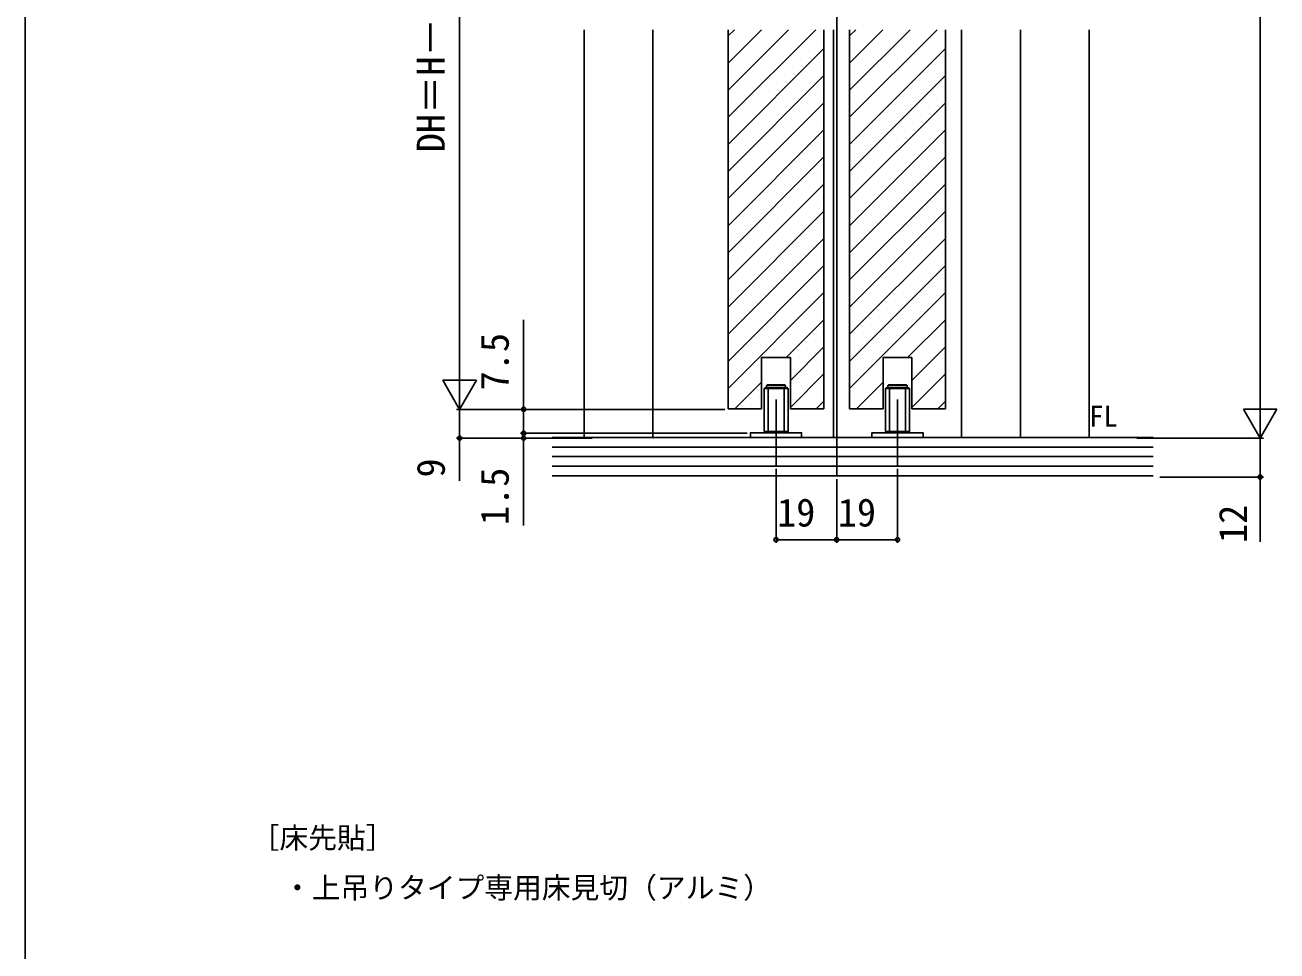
# Model space of a CAD drawing. Units: millimetres, scale not verified. Extents: x -525 to 525, y -783 to 779.
# Drawn here: x -525 to -133.2, y -11.4 to 278.4 of the extents above; entities that cross this region are included whole.
import ezdxf
from ezdxf.enums import TextEntityAlignment as Align

# ---------------------------------------------------------------- set-up
doc = ezdxf.new("R2010")
doc.units = ezdxf.units.MM
doc.header["$LTSCALE"] = 4
for name, color, linetype in [('0-2_USER1', 3, 'Continuous'), ('0-5_YKK_12', 2, 'Continuous'), ('0-6_YKK_13', 4, 'Continuous'), ('0-8_YKK_D', 6, 'Continuous'), ('0-9_YKK_ZWAK', 7, 'Continuous'), ('0-A_YSS_K', 3, 'Continuous')]:
    doc.layers.add(name, color=color, linetype=linetype)
doc.styles.add('ＭＳ ゴシック', font='')
doc.styles.get('ＭＳ ゴシック').set_extended_font_data('MS Gothic')

msp = doc.modelspace()

# ---------------------------------------------------------------- linework, layer by layer
at = {"layer": '0-5_YKK_12'}
for p, q in [((-271, 484.714), (-271, 137.084)), ((-350, 276.8), (-350, 149.3)), ((-328.5, 149.3), (-328.5, 276.8)), ((-305, 274.942), (-303.042, 276.9)), ((-305, 266.457), (-294.557, 276.9)), ((-305, 257.972), (-286.071, 276.9)), ((-305, 249.486), (-277.586, 276.9)), ((-305, 158.3), (-305, 276.8)), ((-275, 158.3), (-275, 276.8)), ((-272, 149.3), (-272, 276.8)), ((-267, 274.942), (-265.042, 276.9)), ((-267, 266.457), (-256.557, 276.9)), ((-267, 257.972), (-248.071, 276.9)), ((-267, 249.486), (-239.586, 276.9)), ((-267, 158.3), (-267, 276.8)), ((-237, 158.3), (-237, 276.8)), ((-232, 149.3), (-232, 276.8)), ((-213.5, 149.3), (-213.5, 276.8)), ((-192, 276.8), (-192, 149.3)), ((-305, 241.001), (-275, 271.001)), ((-267, 241.001), (-237, 271.001)), ((-305, 232.516), (-275, 262.516)), ((-267, 232.516), (-237, 262.516)), ((-305, 224.03), (-275, 254.03)), ((-267, 224.03), (-237, 254.03)), ((-305, 215.545), (-275, 245.545)), ((-267, 215.545), (-237, 245.545)), ((-305, 207.06), (-275, 237.06)), ((-267, 207.06), (-237, 237.06)), ((-305, 198.575), (-275, 228.575)), ((-267, 198.575), (-237, 228.575)), ((-305, 190.089), (-275, 220.089)), ((-267, 190.089), (-237, 220.089)), ((-305, 181.604), (-275, 211.604)), ((-267, 181.604), (-237, 211.604)), ((-305, 173.119), (-275, 203.119)), ((-267, 173.119), (-237, 203.119)), ((-305, 164.633), (-275, 194.633)), ((-267, 164.633), (-237, 194.633)), ((-286.848, 174.3), (-275, 186.148)), ((-248.848, 174.3), (-237, 186.148)), ((-285.5, 167.163), (-275, 177.663)), ((-247.5, 167.163), (-237, 177.663)), ((-294.5, 158.3), (-294.5, 174.3)), ((-294.5, 174.3), (-285.5, 174.3)), ((-285.5, 158.3), (-285.5, 174.3)), ((-256.5, 158.3), (-256.5, 174.3)), ((-256.5, 174.3), (-247.5, 174.3)), ((-247.5, 158.3), (-247.5, 174.3)), ((-285.5, 158.678), (-275, 169.178)), ((-247.5, 158.678), (-237, 169.178)), ((-302.848, 158.3), (-294.5, 166.648)), ((-264.848, 158.3), (-256.5, 166.648)), ((-277.392, 158.3), (-275, 160.692)), ((-239.392, 158.3), (-237, 160.692)), ((-305, 158.3), (-294.5, 158.3)), ((-285.5, 158.3), (-275, 158.3)), ((-267, 158.3), (-256.5, 158.3)), ((-247.5, 158.3), (-237, 158.3))]:
    msp.add_line(p, q, dxfattribs=at)
at = {"layer": '0-6_YKK_13'}
for p, q in [((-293.75, 164.6), (-293.55, 164.8)), ((-286.45, 164.8), (-293.55, 164.8)), ((-293, 165.6), (-292.8, 165.8)), ((-293, 165.6), (-293, 164.8)), ((-293, 165.6), (-287, 165.6)), ((-292.8, 165.8), (-287.2, 165.8)), ((-292.5, 164.8), (-292.5, 150.8)), ((-287.5, 164.8), (-287.5, 150.8)), ((-287, 165.6), (-287.2, 165.8)), ((-287, 165.6), (-287, 164.8)), ((-286.25, 164.6), (-286.45, 164.8)), ((-286.25, 164.6), (-286.25, 151.2)), ((-255.75, 164.6), (-255.55, 164.8)), ((-248.45, 164.8), (-255.55, 164.8)), ((-255, 165.6), (-254.8, 165.8)), ((-255, 165.6), (-255, 164.8)), ((-255, 165.6), (-249, 165.6)), ((-254.8, 165.8), (-249.2, 165.8)), ((-254.5, 164.8), (-254.5, 150.8)), ((-249.5, 164.8), (-249.5, 150.8)), ((-249, 165.6), (-249.2, 165.8)), ((-249, 165.6), (-249, 164.8)), ((-248.25, 164.6), (-248.45, 164.8)), ((-248.25, 164.6), (-248.25, 151.2)), ((-290, 161.225), (-290, 140.468)), ((-252, 161.225), (-252, 140.468)), ((-286.25, 151.2), (-293.75, 151.2)), ((-286.45, 151), (-293.55, 151)), ((-286.45, 151), (-286.25, 151.2)), ((-248.25, 151.2), (-255.75, 151.2)), ((-248.45, 151), (-255.55, 151)), ((-248.45, 151), (-248.25, 151.2))]:
    msp.add_line(p, q, dxfattribs=at)
for points in [[(-286.25, 164.6), (-293.75, 164.6), (-293.75, 151.2)], [(-248.25, 164.6), (-255.75, 164.6), (-255.75, 151.2)]]:
    msp.add_lwpolyline(points, dxfattribs=at)
for points in [[(-298, 149.3), (-282, 149.3), (-282, 150.8), (-298, 150.8)], [(-260, 149.3), (-244, 149.3), (-244, 150.8), (-260, 150.8)]]:
    msp.add_lwpolyline(points, close=True, dxfattribs=at)
at = {"layer": '0-8_YKK_D'}
for p, q in [((-138.495, 438.8), (-138.495, 159.6)), ((-389, 394.8), (-389, 168.6)), ((-389, 158.1), (-389, 176.287)), ((-389, 158.1), (-394.25, 167.193)), ((-383.75, 167.193), (-394.25, 167.193)), ((-389, 158.1), (-383.75, 167.193)), ((-138.495, 149.1), (-138.495, 167.287)), ((-306, 158.1), (-390, 158.1)), ((-306, 158.1), (-390, 158.1)), ((-306, 158.1), (-370, 158.1)), ((-138.495, 149.1), (-143.745, 158.193)), ((-133.245, 158.193), (-143.745, 158.193)), ((-138.495, 149.1), (-133.245, 158.193)), ((-369, 150.6), (-369, 153.15)), ((-347.5, 149.1), (-390, 149.1)), ((-299, 150.6), (-370, 150.6)), ((-299, 150.6), (-370, 150.6)), ((-347.5, 149.1), (-370, 149.1)), ((-369, 150.6), (-369, 149.1)), ((-369, 149.1), (-369, 121.727)), ((-177.115, 149.1), (-137.495, 149.1)), ((-169.883, 149.1), (-137.495, 149.1)), ((-290, 139.468), (-290, 116.3)), ((-252, 139.468), (-252, 116.3)), ((-271, 136.3), (-271, 116.3)), ((-271, 136.084), (-271, 116.3)), ((-169.883, 136.9), (-137.495, 136.9)), ((-271, 117.3), (-290, 117.3)), ((-271, 117.3), (-252, 117.3))]:
    msp.add_line(p, q, dxfattribs=at)
for points in [[(-369, 150.6), (-369, 158.1), (-369, 186.155)], [(-389, 158.1), (-389, 149.1), (-389, 135.732)], [(-138.495, 149.1), (-138.495, 136.9), (-138.495, 116.623)]]:
    msp.add_lwpolyline(points, dxfattribs=at)
for centre in [(-369, 158.1), (-389, 149.1), (-369, 150.6), (-369, 150.6), (-369, 149.1), (-138.495, 136.9), (-290, 117.3), (-271, 117.3), (-271, 117.3), (-252, 117.3)]:
    msp.add_circle(centre, 0.637, dxfattribs=at)
at = {"layer": '0-9_YKK_ZWAK'}
msp.add_line((-525, 746.7), (-525, -783.3), dxfattribs=at)
at = {"layer": '0-A_YSS_K'}
for p, q in [((-172, 149.3), (-360, 149.3)), ((-172, 146.3), (-360, 146.3)), ((-172, 143.3), (-360, 143.3)), ((-172, 140.3), (-360, 140.3)), ((-172.613, 137.3), (-360, 137.3)), ((-172, 137.3), (-360, 137.3))]:
    msp.add_line(p, q, dxfattribs=at)

# ---------------------------------------------------------------- texts
at = {"layer": '0-2_USER1', "style": 'ＭＳ ゴシック'}
for s, p in [('FL', (-192.023, 150.7)), ('［床先貼］', (-454.382, 18.757)), ('・上吊りタイプ専用床見切（アルミ）', (-444.28, 3.143))]:
    msp.add_text(s, height=6.598, dxfattribs=at).set_placement(p, align=Align.BOTTOM_LEFT)
at = {"layer": '0-8_YKK_D', "style": 'ＭＳ ゴシック'}
for s, p in [('DH＝H－53', (-391, 238.541)), ('7.5', (-371, 164.041)), ('9', (-391, 136.777)), ('1.5', (-371, 121.886)), ('12', (-139.995, 116.282))]:
    msp.add_text(s, height=8.798, rotation=90, dxfattribs=at).set_placement(p, align=Align.BOTTOM_LEFT)
for p in [(-289.67, 118.8), (-270.67, 118.8)]:
    msp.add_text('19', height=8.798, dxfattribs=at).set_placement(p, align=Align.BOTTOM_LEFT)

doc.saveas('drawing.dxf')
